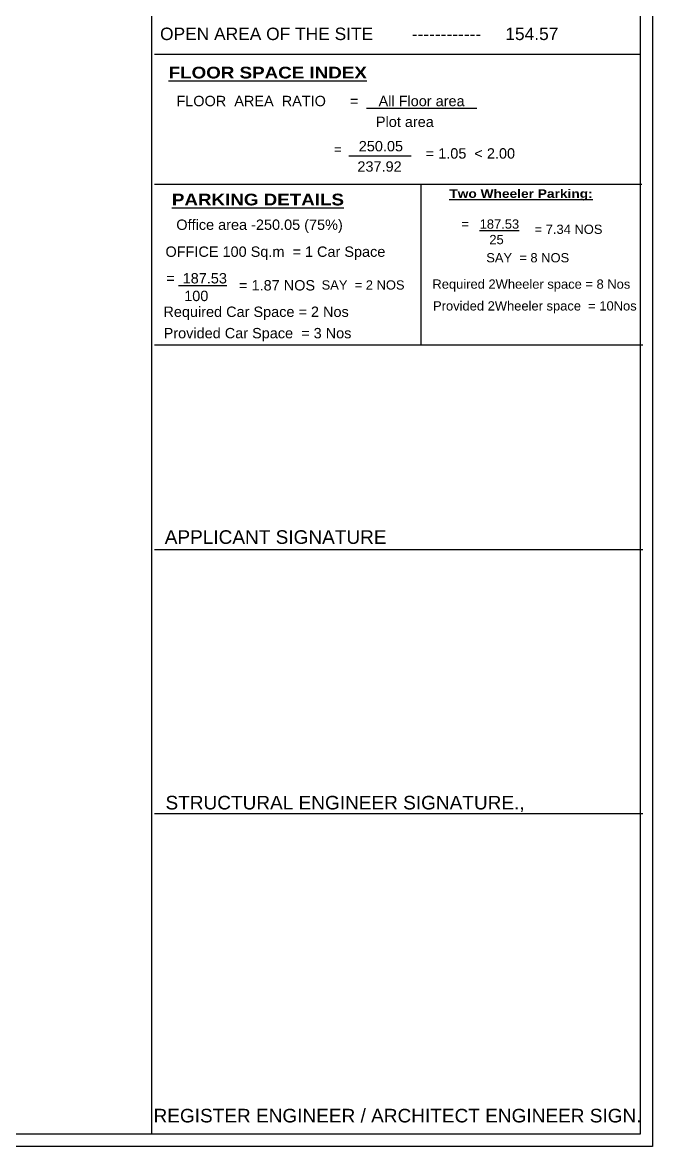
# Model space of a CAD drawing. Header units: metres. Extents: x 31 to 185, y 214 to 372.
# Drawn here: x 108.63 to 123.84, y 253.11 to 280.24 of the extents above; entities that cross this region are included whole.
import ezdxf

# ---------------------------------------------------------------- set-up
doc = ezdxf.new("R2010")
doc.units = ezdxf.units.M
doc.header["$MEASUREMENT"] = 0
doc.styles.add('56', font='')
doc.styles.get("Standard").update_dxf_attribs({"font": 'arial.ttf'})
doc.styles.get('56').set_extended_font_data('Arial Black')

msp = doc.modelspace()

# ---------------------------------------------------------------- linework, layer by layer
at = {"lineweight": -2, "ltscale": 10}
for p, q in [((111.738, 311.538), (111.738, 253.406)), ((111.817, 279.476), (123.536, 279.476)), ((111.817, 276.337), (123.581, 276.337)), ((111.818, 267.515), (123.602, 267.515)), ((111.817, 261.145), (123.602, 261.145))]:
    msp.add_line(p, q, dxfattribs=at)
at = {"color": 1, "lineweight": -2, "ltscale": 10}
for p, q in [((118.241, 276.319), (118.241, 272.461)), ((111.817, 272.461), (123.602, 272.461)), ((118.241, 267.515), (118.241, 267.497))]:
    msp.add_line(p, q, dxfattribs=at)
at = {"color": 2, "lineweight": -2, "ltscale": 10}
for points in [[(41.282, 311.838), (123.836, 311.838), (123.836, 253.106), (41.282, 253.106)], [(41.582, 311.538), (123.536, 311.538), (123.536, 253.406), (41.582, 253.406)]]:
    msp.add_lwpolyline(points, close=True, dxfattribs=at)
at = {"color": 1, "lineweight": -2, "ltscale": 10}
msp.add_lwpolyline([(41.582, 311.538), (123.536, 311.538), (123.536, 253.406), (41.582, 253.406)], close=True, dxfattribs=at)

# ---------------------------------------------------------------- texts
for s, height, p in [('OPEN AREA OF THE SITE        ------------     154.57', 0.3, (111.948, 279.814)), ('FLOOR  AREA  RATIO      =  %%U   All Floor area   %%U                        ', 0.25, (112.343, 278.218)), ('Plot area', 0.25, (117.159, 277.716)), ('250.05', 0.25, (116.745, 277.128)), ('     =  %%U                 %%U                          ', 0.22764, (115.704, 277.065)), (' = 1.05  < 2.00', 0.25, (118.265, 276.953)), ('237.92', 0.25, (116.712, 276.637)), ('Office area -250.05 (75%%%)', 0.25, (112.341, 275.232)), (' =   %%U187.53', 0.2233, (119.134, 275.261)), ('= 7.34 NOS', 0.2233, (120.989, 275.135)), ('25', 0.2233, (119.897, 274.887)), ('OFFICE 100 Sq.m  = 1 Car Space', 0.25, (112.079, 274.581)), ('SAY  = 8 NOS', 0.2233, (119.822, 274.448)), (' = %%U 187.53', 0.25, (111.999, 273.939)), ('Required 2Wheeler space = 8 Nos', 0.2233, (118.523, 273.812)), ('= 1.87 NOS', 0.25, (113.856, 273.769)), ('SAY  = 2 NOS', 0.2233, (115.848, 273.791)), ('100', 0.25, (112.531, 273.513)), ('Provided 2Wheeler space  = 10Nos', 0.2233, (118.538, 273.286)), ('Required Car Space = 2 Nos', 0.25, (112.029, 273.131)), ('Provided Car Space  = 3 Nos', 0.25, (112.035, 272.615)), ('APPLICANT SIGNATURE', 0.32851, (112.061, 267.653)), ('STRUCTURAL ENGINEER SIGNATURE.,', 0.32851, (112.08, 261.242)), ('REGISTER ENGINEER / ARCHITECT ENGINEER SIGN.', 0.32851, (111.791, 253.687))]:
    msp.add_text(s, height=height).set_placement(p)
at = {"style": '56'}
for s, height, p in [(' %%UFLOOR SPACE INDEX', 0.28342, (112.03, 278.887)), ('%%UTwo Wheeler Parking:', 0.20719, (118.931, 276.004)), ('%%UPARKING DETAILS', 0.28342, (112.234, 275.823))]:
    msp.add_text(s, height=height, dxfattribs=at).set_placement(p)

doc.saveas('drawing.dxf')
